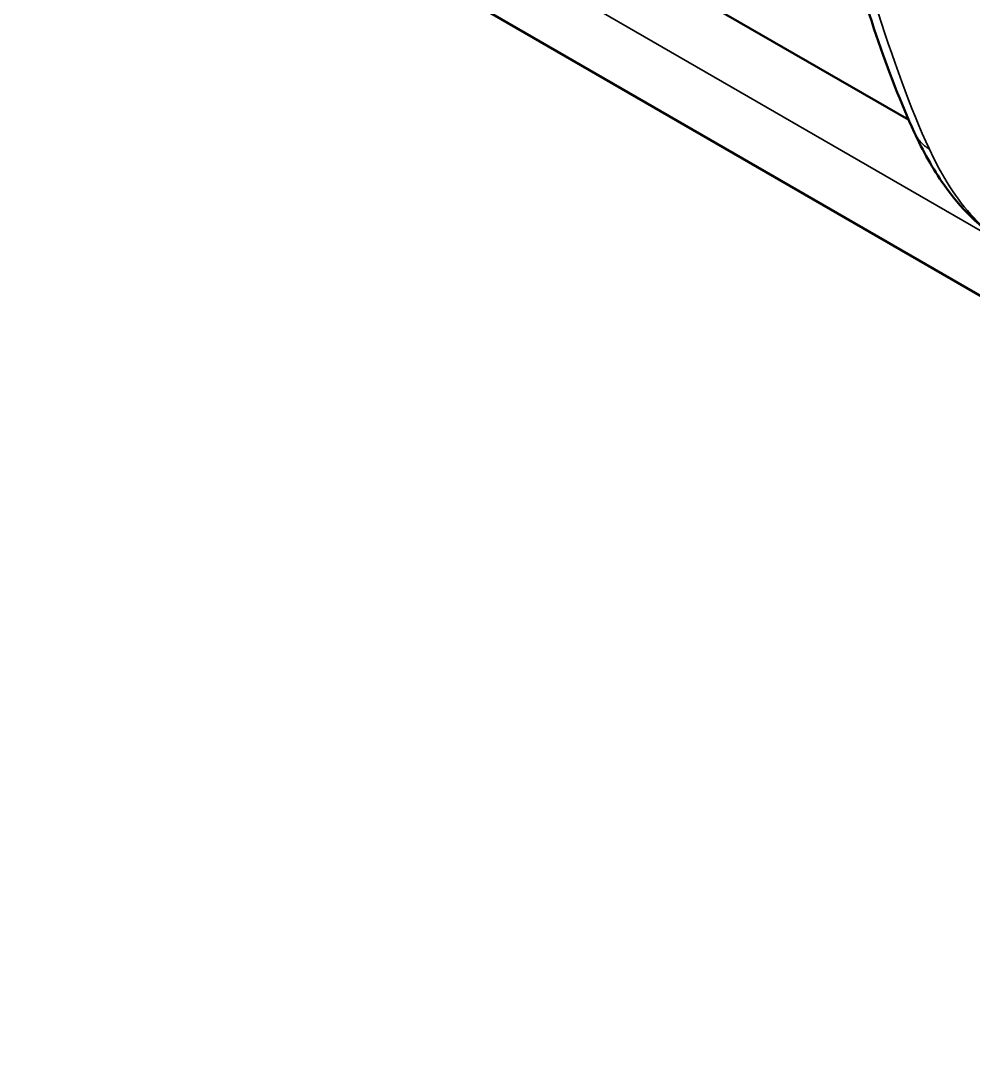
# Model space of a CAD drawing. Header units: millimetres. Extents: x 0 to 1485, y 0 to 1050.
# Drawn here: x 80.76 to 115.34, y 219.82 to 257.72 of the extents above; entities that cross this region are included whole.
import ezdxf

# ---------------------------------------------------------------- set-up
doc = ezdxf.new("R2010")
doc.units = ezdxf.units.MM
doc.header["$LTSCALE"] = 2.5
doc.layers.add('Sichtbar (ISO)', color=7, linetype='Continuous', lineweight=50)
doc.layers.add('Sichtbar schmal (ISO)', color=7, linetype='Continuous', lineweight=35)

msp = doc.modelspace()

# ---------------------------------------------------------------- linework, layer by layer
at = {"layer": 'Sichtbar (ISO)'}
for p, q in [((112.999, 254.121), (80.76, 272.734)), ((186.539, 206.782), (82.452, 266.877))]:
    msp.add_line(p, q, dxfattribs=at)
for points, knots in [([(113.197, 253.681), (112.242, 255.748), (111.394, 258.407), (110.338, 261.84), (110.21, 262.262), (110.079, 262.69)], [0, 0, 0, 0, 2.342653, 2.342653, 2.664182, 2.664182, 2.664182, 2.664182]), ([(116.471, 249.682), (115.583, 250.194), (114.87, 250.933), (113.87, 252.353), (113.514, 252.996), (113.197, 253.681)], [0, 0, 0, 0, 1.074426, 1.074426, 1.831543, 1.831543, 1.831543, 1.831543])]:
    msp.add_open_spline(points, degree=3, knots=knots, dxfattribs=at)
at = {"layer": 'Sichtbar schmal (ISO)'}
msp.add_line((83.144, 268.838), (117.239, 249.153), dxfattribs=at)
for points, knots in [([(113.747, 253.06), (113.061, 254.524), (112.424, 256.339), (111.392, 259.565), (111.01, 260.822), (110.612, 262.15), (110.608, 262.162), (110.605, 262.173), (110.603, 262.18), (110.6, 262.188), (110.598, 262.195)], [-22.365483, -22.365483, -22.365483, -22.365483, -20.698947, -20.698947, -19.739891, -19.739891, -19.731683, -19.731683, -19.731683, -19.726237, -19.726237, -19.726237, -19.726237]), ([(116.471, 249.682), (116.389, 249.729), (116.309, 249.779), (115.522, 250.306), (114.916, 251.009), (114.162, 252.23), (113.948, 252.633), (113.747, 253.06)], [-24.073091, -24.073091, -24.073091, -24.073091, -23.950889, -23.950889, -22.851566, -22.851566, -22.365483, -22.365483, -22.365483, -22.365483])]:
    msp.add_open_spline(points, degree=3, knots=knots, dxfattribs=at)
msp.add_rational_spline([(113.747, 253.06), (113.504, 253.215), (113.315, 253.425), (113.197, 253.681)], [1, 0.960014301261, 0.939951446635, 0.939811436121], degree=3, dxfattribs=at)

doc.saveas('drawing.dxf')
